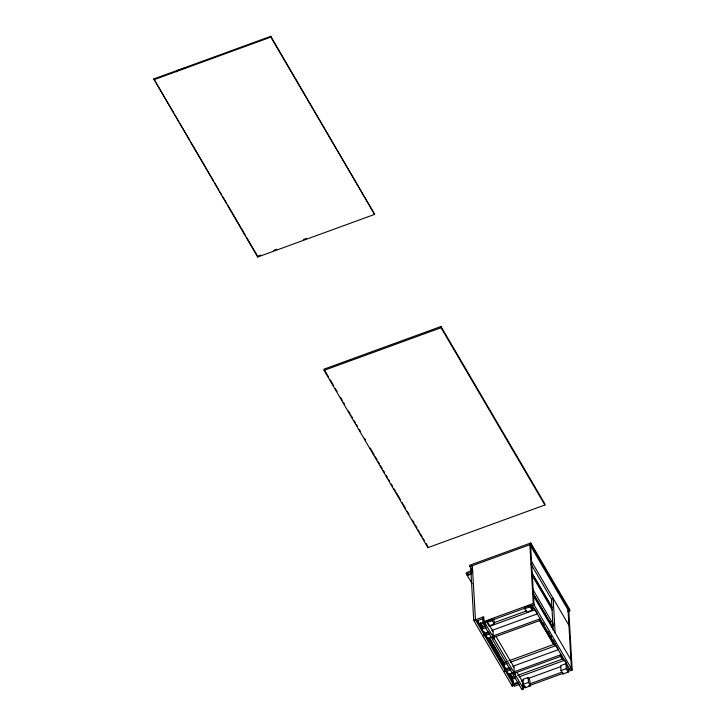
<?xml version="1.0" encoding="UTF-8"?>
<svg xmlns="http://www.w3.org/2000/svg" width="726" height="726" viewBox="0 0 726 726"><rect width="100%" height="100%" fill="white"/><g stroke="black" fill="none" stroke-linecap="round" stroke-linejoin="round"><path stroke-width="1.09" d="M153.803 78.953L270.78 36.3L374.661 214.379L257.685 257.031L153.803 78.953L154.937 80.904M177.507 70.631L185.184 67.836M153.848 79.76L270.825 37.108L270.78 36.3M257.685 257.031L257.639 256.224L260.825 255.062M273.584 250.416L276.778 249.245M303.368 239.553L306.553 238.391M440.981 326.509L324.005 369.162L324.068 370.369L427.904 547.649L544.89 504.987L544.818 503.78L440.981 326.509L441.054 327.716L544.89 504.987M324.068 370.369L441.054 327.716M567.641 611.601L569.765 610.829L569.692 609.486L530.751 543.003L469.577 565.309L471.365 569.574M469.658 566.661L530.833 544.355L530.751 543.003M472.345 565.808L472.145 569.175L470.784 569.266L470.884 571.017M472.608 570.382L466.963 572.442A1.053 0.626 -30.4 0 0 466.128 573.495A1.053 0.626 -30.4 0 0 467.217 573.721L472.69 571.725M468.061 575.173L471.709 573.849M484.396 635.05L482.672 635.677L473.733 620.421L483.797 616.755L484.151 622.799L484.914 624.115L485.494 623.897L485.376 621.883M476.229 621.102L483.525 618.443M568.013 671.523L572.197 669.998L568.812 611.174L529.871 544.7L533.265 603.524L484.07 621.456L484.841 622.763L490.068 620.857M477.018 620.63L478.924 623.888L483.18 622.336M493.989 619.033L494.279 624.006L489.006 625.93L487.001 622.509L486.928 621.166L492.201 619.242L492.609 619.931M531.768 605.257L532.058 610.23L526.786 612.154L524.78 608.733L524.707 607.39L529.98 605.466L530.388 606.156M516.957 672.167L522.548 681.714L523.092 689.283L521.94 689.7L482.999 623.226L484.151 622.799M492.164 620.095L525.651 607.88M528.791 606.736L534.027 604.831L530.633 546.006M487.001 622.509L492.282 620.585L492.201 619.242M524.78 608.733L530.062 606.809L529.98 605.466M485.785 625.748L482.645 626.892L481.892 629.152L484.278 633.226L488.534 631.674M494.161 622.69L526.622 610.856M531.859 608.942L533.955 608.179M481.892 629.152L486.148 627.6M489.342 626.438L535.107 609.749L537.494 613.815L491.729 630.504M489.27 632.573L484.051 634.47L483.933 632.382M492.4 631.429L492.972 631.221L488.498 623.58M486.166 634.878L485.585 635.087L486.003 635.794M484.823 635.776L490.032 633.88M492.673 636.13L540.135 618.824M484.95 634.569L487.327 638.635L491.584 637.083M493.97 636.557L494.088 638.581L493.517 638.789L492.745 637.482L493.326 637.265M540.897 620.14L493.435 637.446L485.494 623.897M551.333 626.965L553.448 626.184M506.766 661.558L503.626 662.711L502.873 664.971L505.26 669.036L509.516 667.484M508.862 660.796L555.98 643.617M502.873 664.971L507.129 663.419M510.324 662.257L556.089 645.568L558.476 649.634L512.71 666.323M510.251 668.383L505.033 670.289L504.851 667.167M513.382 667.248L513.954 667.04L495.985 636.357M505.804 671.595L511.013 669.699M513.645 671.949L561.116 654.643M506.503 671.16L508.409 674.418L512.665 672.866M514.298 673.084L513.727 673.292L514.489 674.608L515.07 674.39L514.952 672.376M561.879 655.95L514.416 673.256L494.088 638.581M515.46 676.205L512.32 677.349L511.567 679.609L513.954 683.683L518.21 682.131M517.556 675.443L563.621 658.645M511.567 679.609L515.823 678.057M519.017 676.895L564.783 660.206L566.688 663.464M513.182 681.006L512.61 681.224L512.556 680.344M528.21 677.44L522.938 679.364L523.219 684.337L525.225 687.758L530.497 685.834L529.798 680.162L528.21 677.44L528.492 682.413L530.497 685.834M565.99 663.664L560.708 665.588L560.998 670.561L562.995 673.982L568.277 672.058L567.578 666.386L565.99 663.664L566.271 668.637L568.277 672.058M521.404 680.961L523.528 680.189M527.784 678.638L560.781 666.604M518.845 683.066L513.636 684.963L513.436 681.578M521.976 681.923L522.548 681.714M505.332 668.764L505.459 671.015L503.735 671.641L512.202 686.106L513.926 685.471M519.616 684.373L514.398 686.27L475.457 619.795L472.336 565.681M523.219 684.337L528.492 682.413M560.998 670.561L566.271 668.637M522.248 686.633L524.335 685.861M529.572 683.956L562.015 672.131M567.251 670.216L571.435 668.691L568.041 609.867M522.902 687.767L522.321 687.976L523.092 689.283M525.107 687.177L523.01 687.939L515.07 674.39M528.247 686.025L562.786 673.438M270.825 37.108L374.661 214.379M530.833 544.355L569.765 610.829M531.532 561.47L568.939 625.331M530.933 564.038L551.905 599.839M531.668 572.605L552.141 607.553M531.677 572.769L552.15 607.716M531.868 575.083L552.277 609.922M532.684 589.14L553.648 624.941M533.22 593.632L552.495 626.538M533.047 593.732L550.508 623.552L550.39 621.392M533.102 594.068L550.226 623.307M533.519 595.955L570.926 659.816M533.265 603.524L572.197 669.998M543.102 622.844L544.219 624.75M548.13 631.429L549.246 633.335M550.362 635.241L551.479 637.147M553.158 640.005L554.274 641.911M532.303 605.457L569.71 669.318M531.568 606.183L533.211 608.978M539.681 620.04L554.464 645.278M560.599 655.741L563.04 659.925M531.613 606.99L532.712 608.86M539.173 619.895L553.657 644.615M560.1 655.623L562.287 659.353M530.062 606.809L532.058 610.23M524.707 607.39L525.107 608.079M467.063 575.128L472.072 583.677M492.282 620.585L494.279 624.006M486.928 621.166L487.327 621.855M481.193 623.688L482.327 625.621M489.723 638.254L492.509 643.009M493.626 644.915L499.751 655.369M500.867 657.275L504.207 662.974M511.086 674.708L512.783 677.621M480.104 622.554L482.944 627.4M489.215 638.109L504.252 663.782M509.997 673.583L512.828 678.429M480.158 623.425L482.99 628.271M488.707 638.036L503.753 663.709M509.48 673.483L512.311 678.329M480.249 623.988L481.338 625.848M492.537 644.978L493.653 646.875M499.778 657.339L500.895 659.244M510.115 674.98L511.748 677.775M477.799 620.993L478.924 623.888M511.503 678.538L513.636 682.168M502.809 663.9L504.942 667.53M485.676 634.833L487.327 638.635M476.991 620.412L482.427 629.696M486.574 636.766L504.525 667.412M507.175 671.931L513.119 682.095M324.567 370.133L328.569 376.957M330.276 379.88L333.697 385.724M335.412 388.646L337.127 391.568M340.548 397.412L342.255 400.335M343.398 402.277L344.541 404.228M348.534 411.043L350.25 413.965M351.384 415.916L352.527 417.867M354.243 420.79L355.377 422.732M356.52 424.683L357.664 426.634M359.37 429.556L360.513 431.498M364.506 438.322L365.65 440.265M370.215 448.06L374.208 454.875M375.351 456.826L377.057 459.749M378.201 461.7L379.344 463.642M380.488 465.593L382.194 468.515M383.337 470.457L384.481 472.408M386.187 475.33L387.33 477.281M388.474 479.224L389.617 481.175M391.323 484.097L392.467 486.048M394.173 488.97L395.316 490.912M396.46 492.863L400.453 499.679M402.168 502.601L405.589 508.445M407.295 511.367L409.01 514.289M412.432 520.134L414.147 523.056M415.29 525.007L416.996 527.929M418.14 529.88L419.283 531.822M420.418 533.773L422.133 536.695M423.276 538.647L424.42 540.589M426.126 543.511L427.269 545.462M156.081 82.855L173.768 113.047M174.912 114.989L178.905 121.814M180.048 123.756L189.74 140.318M190.884 142.269L213.707 181.228M214.851 183.179L218.844 189.994M219.978 191.945L221.693 194.867M222.837 196.81L226.83 203.634M227.973 205.576L245.651 235.769M246.795 237.72L257.639 256.224M562.922 672.63L562.995 673.982M555.136 632.863L553.148 598.378L551.424 599.004L553.212 630.159M525.143 686.406L525.225 687.758M513.954 667.04L514.489 674.608M512.075 683.874L512.202 686.106M508.345 673.338L508.409 674.418M505.251 668.619L505.378 670.869L503.653 671.496L482.754 635.822L484.478 635.196L484.206 631.702M504.171 665.297L504.016 666.541M492.972 631.221L493.517 638.789M492.573 634.451L492.745 637.482M484.796 622.091L484.914 624.115M482.654 617.173L482.999 623.226M470.965 572.36L473.733 620.421M427.841 546.433L427.904 547.649M176.554 70.985L176.599 71.783M468.733 574.665A1.062 0.635 -30.4 0 1 467.372 575.282A1.062 0.635 -30.4 0 1 467.172 574.375"/></g></svg>
